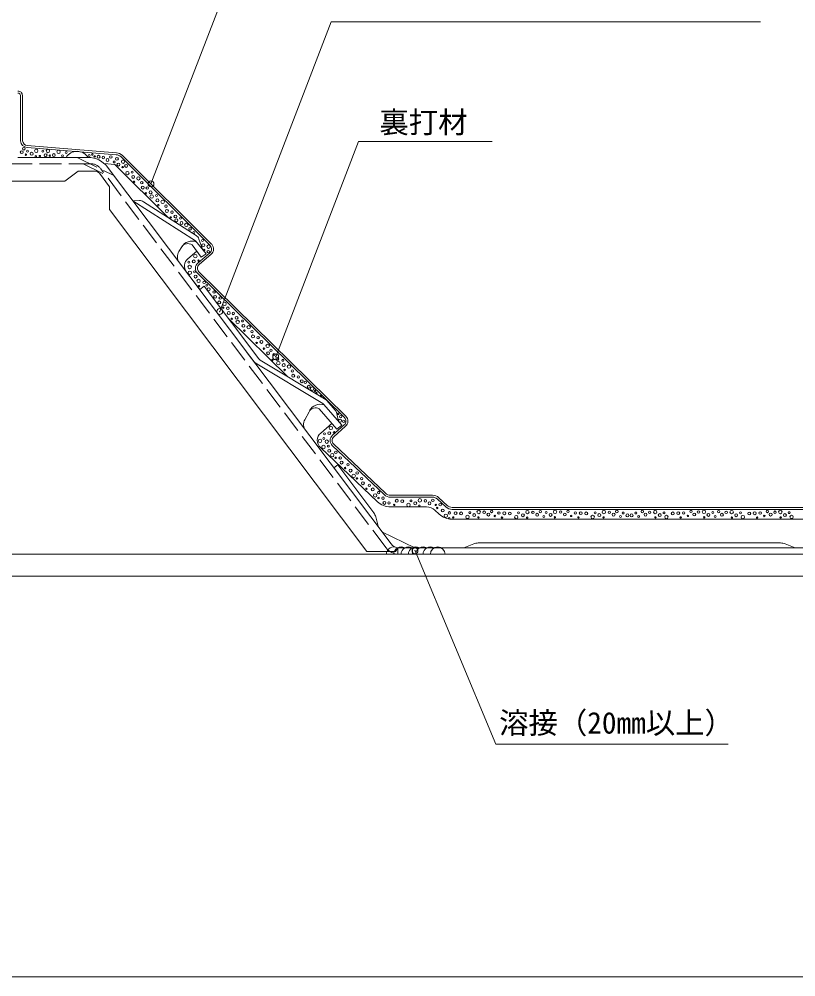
# Model space of a CAD drawing. Units: millimetres at full size, sheet at 1:3; details may follow other scales. Extents: x -593 to 9420, y -2143 to 398.
# Drawn here: x 1001.4 to 1318.9, y -1270.5 to -879 of the extents above; entities that cross this region are included whole.
import ezdxf
from ezdxf.enums import TextEntityAlignment as Align

# ---------------------------------------------------------------- set-up
doc = ezdxf.new("R2010")
doc.units = ezdxf.units.MM
doc.header["$LTSCALE"] = 3
doc.header["$PDMODE"] = 32
doc.header["$PDSIZE"] = 2.4
doc.linetypes.add('DASHED3', pattern=[4, 3, -1])
for name, color, linetype, lineweight in [('0-0', 7, 'Continuous', 9), ('0-4', 3, 'Continuous', 9), ('0-6', 4, 'Continuous', 9), ('0-A', 7, 'Continuous', 9), ('0-D', 5, 'Continuous', 9), ('0-E', 5, 'Continuous', 9), ('F-F__J_ADD', 4, 'Continuous', 9)]:
    doc.layers.add(name, color=color, linetype=linetype, lineweight=lineweight)
doc.styles.add('ＭＳ ゴシック', font='')
doc.styles.get('ＭＳ ゴシック').set_extended_font_data('MS Gothic')

msp = doc.modelspace()

# ---------------------------------------------------------------- linework, layer by layer
at = {"layer": '0-0'}
for p, q in [((1055.282, -946.388), (1100.332, -829.31)), ((1083.385, -998.552), (1128.938, -880.166)), ((1304.414, -880.166), (1128.938, -880.166)), ((1106.251, -1017.029), (1140.124, -928.999)), ((1194.762, -928.999), (1140.124, -928.999)), ((1163.219, -1096.326), (1196.219, -1175.326)), ((1196.219, -1175.326), (1291.257, -1175.326))]:
    msp.add_line(p, q, dxfattribs=at)
for p in [(1055.282, -946.388), (1083.385, -998.552), (1106.251, -1017.029), (1163.219, -1096.326)]:
    msp.add_point(p, dxfattribs=at)
at = {"layer": '0-4'}
for p, q in [((1001.905, -910.228), (1001.976, -928.814)), ((1002.705, -910.225), (1002.776, -928.814)), ((1004.693, -931.451), (1041.003, -934.451)), ((1041.138, -933.656), (1004.717, -930.651)), ((1079.482, -971.602), (1043.031, -935.323)), ((1080.046, -971.035), (1043.595, -934.756)), ((1079.37, -974.533), (1074.439, -978.744)), ((1074.959, -979.353), (1079.889, -975.141)), ((1074.856, -982.3), (1134.955, -1041.359)), ((1134.394, -1041.93), (1074.295, -982.87)), ((1129.466, -1049.147), (1134.318, -1044.854)), ((1134.848, -1045.453), (1129.996, -1049.746)), ((1151.138, -1072.807), (1129.944, -1052.695)), ((1150.587, -1073.387), (1129.393, -1053.275)), ((1153.203, -1073.631), (1170.325, -1073.631)), ((1153.203, -1074.431), (1170.325, -1074.431)), ((1175.773, -1078.41), (1172.371, -1075.237)), ((1176.319, -1077.825), (1172.916, -1074.652)), ((1178.365, -1078.631), (1323.797, -1078.631)), ((1178.365, -1079.431), (1323.797, -1079.431))]:
    msp.add_line(p, q, dxfattribs=at)
for centre, radius, start, end in [((1000.905, -910.232), 1.8, 0.217, 90.217), ((1000.905, -910.232), 1, 0.217, 90.217), ((1004.775, -928.652), 2.8, 183.316, 268.316), ((1004.775, -928.652), 2, 184.64489, 268.316), ((1040.915, -937.45), 3, 45.136, 86.636), ((1040.915, -937.45), 3.8, 45.136, 86.636), ((1078.071, -973.012), 2, 310.5, 43.5), ((1078.071, -973.012), 2.8, 310.5, 43.5), ((1076.257, -980.873), 2.8, 130.5, 225.5), ((1076.257, -980.873), 2, 130.5, 225.5), ((1132.993, -1043.356), 2, 311.5, 45.5), ((1132.993, -1043.356), 2.8, 311.5, 45.5), ((1131.321, -1051.244), 2.8, 131.5, 226.5), ((1131.321, -1051.244), 2, 131.5, 226.5), ((1153.203, -1070.631), 3.8, 226.5, 270), ((1153.203, -1070.631), 3, 226.5, 270), ((1170.325, -1077.431), 3.8, 47, 90), ((1170.325, -1077.431), 3, 47, 90), ((1178.365, -1075.631), 3.8, 227, 270), ((1178.365, -1075.631), 3, 227, 270)]:
    msp.add_arc(centre, radius, start, end, dxfattribs=at)
at = {"layer": '0-6'}
for p, q in [((1036.172, -938.066), (1040.472, -938.421)), ((1062.261, -960.107), (1040.489, -938.438)), ((1070.382, -976.949), (1073.964, -973.889)), ((1069.784, -982.396), (1075.193, -989.585)), ((1124.675, -1048.221), (1129.409, -1044.178)), ((1124.519, -1054.164), (1147.834, -1076.289)), ((1167.961, -1078.431), (1153.203, -1078.431)), ((1171.371, -1079.774), (1173.045, -1081.336)), ((1323.432, -1083.431), (1178.365, -1083.431))]:
    msp.add_line(p, q, dxfattribs=at)
for centre, radius in [((1003.296, -932.036), 0.5), ((1002.45, -933.414), 0.6), ((1004.162, -934.447), 0.3), ((1004.786, -933.035), 0.4), ((1006.499, -934.068), 0.6), ((1008.388, -932.872), 0.7), ((1008.211, -935.101), 0.3), ((1009.851, -935.033), 0.3), ((1011.129, -932.967), 0.4), ((1012.187, -934.655), 0.6), ((1013.136, -932.927), 0.7), ((1013.9, -934.869), 0.3), ((1015.579, -934.6), 0.6), ((1017.516, -933.292), 0.7), ((1019.064, -934.89), 0.4), ((1020.578, -933.581), 0.4), ((1029.958, -934.759), 0.4), ((1031.284, -934.372), 0.3), ((1032.248, -935.172), 0.3), ((1033.868, -935.294), 0.6), ((1035.788, -935.59), 0.5), ((1038.871, -935.387), 0.5), ((1037.501, -936.623), 0.6), ((1040.261, -937.443), 0.4), ((1041.346, -936.151), 0.6), ((1041.974, -938.476), 0.6), ((1043.863, -937.28), 0.7), ((1043.686, -939.509), 0.3), ((1045.091, -939.018), 0.6), ((1045.663, -941.963), 0.7), ((1047.627, -941.581), 0.4), ((1048.008, -943.544), 0.6), ((1048.39, -945.508), 0.3), ((1050.162, -944.145), 0.7), ((1051.526, -945.917), 0.5), ((1051.907, -947.88), 0.6), ((1053.143, -950.222), 0.3), ((1053.743, -948.068), 0.5), ((1055.106, -949.841), 0.6), ((1055.562, -951.533), 0.7), ((1057.526, -951.152), 0.4), ((1057.907, -953.115), 0.6), ((1058.289, -955.078), 0.3), ((1060.062, -953.715), 0.7), ((1061.425, -955.487), 0.5), ((1061.806, -957.45), 0.6), ((1063.914, -957.939), 0.5), ((1063.314, -960.093), 0.3), ((1065.277, -959.712), 0.6), ((1065.658, -961.243), 0.6), ((1067.379, -960.409), 0.4), ((1067.761, -962.372), 0.6), ((1069.732, -963.138), 0.7), ((1071.278, -964.744), 0.5), ((1072.819, -966.215), 0.4), ((1076.292, -969.463), 0.4), ((1076.673, -971.426), 0.6), ((1077.055, -973.389), 0.3), ((1078.827, -972.026), 0.7), ((1078.672, -974.122), 0.5), ((1070.772, -978.37), 0.4), ((1072.748, -978.061), 0.6), ((1073.426, -975.93), 0.7), ((1074.724, -977.751), 0.3), ((1071.082, -980.346), 0.7), ((1071.159, -982.699), 0.7), ((1073.122, -982.317), 0.4), ((1073.504, -984.28), 0.6), ((1074.725, -986.038), 0.7), ((1077.021, -986.653), 0.5), ((1074.968, -988.185), 0.3), ((1078.094, -987.818), 0.4), ((1078.849, -989.446), 0.6), ((1081.097, -990.586), 0.5), ((1081.478, -992.549), 0.6), ((1083.174, -994.819), 0.6), ((1083.586, -993.038), 0.5), ((1084.825, -996.969), 0.3), ((1085.328, -995.419), 0.7), ((1086.691, -997.192), 0.5), ((1087.073, -999.155), 0.6), ((1088.309, -1001.497), 0.3), ((1088.909, -999.343), 0.5), ((1090.272, -1001.116), 0.6), ((1092.691, -1002.426), 0.4), ((1090.728, -1002.808), 0.7), ((1093.073, -1004.39), 0.6), ((1095.227, -1004.99), 0.7), ((1093.455, -1006.353), 0.3), ((1096.59, -1006.762), 0.5), ((1096.972, -1008.725), 0.6), ((1099.079, -1009.214), 0.5), ((1098.48, -1011.368), 0.3), ((1100.443, -1010.987), 0.6), ((1101.456, -1013.712), 0.3), ((1102.967, -1012.611), 0.7), ((1103.148, -1015.6), 0.6), ((1104.33, -1014.383), 0.5), ((1105.54, -1016.198), 0.5), ((1106.903, -1017.971), 0.6), ((1104.94, -1018.352), 0.3), ((1107.359, -1019.663), 0.7), ((1109.155, -1018.498), 0.4), ((1109.536, -1020.461), 0.6), ((1111.69, -1021.061), 0.7), ((1109.918, -1022.424), 0.3), ((1113.054, -1022.833), 0.5), ((1113.435, -1024.796), 0.6), ((1115.543, -1025.285), 0.5), ((1116.906, -1027.058), 0.6), ((1118.399, -1027.525), 0.5), ((1119.762, -1029.298), 0.6), ((1121.161, -1030.073), 0.7), ((1122.297, -1030.962), 0.3), ((1122.928, -1031.875), 0.3), ((1124.753, -1033.053), 0.3), ((1131.796, -1040.363), 0.3), ((1132.778, -1041.498), 0.5), ((1132.574, -1043.152), 0.6), ((1134.088, -1043.429), 0.5), ((1126.162, -1048.573), 0.4), ((1128.138, -1048.264), 0.6), ((1128.816, -1046.133), 0.7), ((1130.114, -1047.954), 0.3), ((1124.4, -1051.389), 0.7), ((1125.938, -1050.421), 0.4), ((1127.144, -1051.725), 0.7), ((1125.821, -1053.91), 0.7), ((1127.784, -1053.528), 0.4), ((1128.166, -1055.491), 0.6), ((1129.387, -1057.249), 0.7), ((1130.843, -1056.072), 0.5), ((1130.757, -1058.319), 0.3), ((1132.635, -1058.378), 0.5), ((1133.187, -1060.3), 0.6), ((1135.816, -1061.186), 0.5), ((1134.622, -1062.526), 0.3), ((1136.881, -1063.543), 0.6), ((1139.579, -1064.527), 0.5), ((1138.122, -1065.704), 0.7), ((1139.492, -1066.775), 0.3), ((1141.371, -1066.833), 0.5), ((1141.922, -1068.756), 0.6), ((1143.358, -1070.982), 0.3), ((1144.496, -1069.567), 0.5), ((1145.952, -1071.27), 0.6), ((1148.37, -1072.535), 0.5), ((1146.914, -1073.712), 0.7), ((1148.284, -1074.782), 0.3), ((1150.163, -1074.841), 0.5), ((1150.714, -1076.764), 0.6), ((1152.559, -1076.791), 0.5), ((1155.747, -1075.887), 0.6), ((1157.976, -1076.064), 0.6), ((1161.578, -1075.9), 0.4), ((1163.291, -1076.933), 0.6), ((1165.18, -1075.737), 0.7), ((1167.409, -1075.914), 0.5), ((1169.122, -1076.947), 0.6), ((1170.492, -1075.71), 0.5), ((1154.714, -1077.6), 0.3), ((1160.545, -1077.613), 0.7), ((1165.003, -1077.966), 0.3), ((1171.688, -1077.599), 0.3), ((1172.301, -1078.849), 0.3), ((1173.495, -1077.51), 0.5), ((1174.56, -1079.866), 0.6), ((1177.258, -1080.85), 0.5), ((1179.812, -1080.955), 0.6), ((1185.64, -1080.765), 0.4), ((1189.234, -1080.476), 0.7), ((1191.468, -1080.575), 0.5), ((1194.542, -1080.264), 0.5), ((1209.155, -1080.537), 0.7), ((1211.389, -1080.635), 0.5), ((1214.463, -1080.325), 0.5), ((1216.881, -1080.723), 0.4), ((1220.475, -1080.434), 0.7), ((1222.709, -1080.533), 0.5), ((1225.783, -1080.222), 0.5), ((1240.396, -1080.495), 0.7), ((1242.63, -1080.593), 0.5), ((1245.704, -1080.282), 0.5), ((1256.093, -1080.282), 0.5), ((1259.167, -1080.593), 0.5), ((1261.401, -1080.495), 0.7), ((1276.014, -1080.222), 0.5), ((1279.088, -1080.533), 0.5), ((1281.322, -1080.434), 0.7), ((1284.916, -1080.723), 0.4), ((1287.334, -1080.325), 0.5), ((1290.408, -1080.635), 0.5), ((1292.642, -1080.537), 0.7), ((1307.256, -1080.264), 0.5), ((1310.33, -1080.575), 0.5), ((1312.563, -1080.476), 0.7), ((1316.157, -1080.765), 0.4), ((1175.801, -1082.027), 0.7), ((1177.171, -1083.098), 0.3), ((1178.839, -1082.703), 0.3), ((1182.046, -1081.054), 0.6), ((1184.667, -1082.513), 0.7), ((1187.387, -1081.737), 0.6), ((1189.135, -1082.71), 0.3), ((1193.215, -1081.547), 0.6), ((1195.803, -1082.11), 0.3), ((1197.499, -1080.917), 0.5), ((1198.761, -1082.764), 0.3), ((1199.733, -1081.016), 0.6), ((1201.967, -1081.115), 0.6), ((1204.589, -1082.573), 0.7), ((1205.561, -1080.826), 0.4), ((1207.309, -1081.798), 0.6), ((1209.056, -1082.771), 0.3), ((1213.137, -1081.608), 0.6), ((1215.924, -1082.332), 0.4), ((1218.629, -1081.695), 0.6), ((1220.376, -1082.668), 0.3), ((1224.457, -1081.505), 0.6), ((1227.044, -1082.068), 0.3), ((1228.741, -1080.875), 0.5), ((1230.002, -1082.721), 0.3), ((1230.975, -1080.974), 0.6), ((1233.208, -1081.072), 0.6), ((1235.83, -1082.531), 0.7), ((1236.802, -1080.784), 0.4), ((1238.55, -1081.756), 0.6), ((1240.298, -1082.729), 0.3), ((1244.378, -1081.566), 0.6), ((1247.165, -1082.289), 0.4), ((1248.291, -1080.891), 0.4), ((1250.038, -1081.864), 0.6), ((1251.759, -1081.864), 0.6), ((1253.506, -1080.891), 0.4), ((1254.632, -1082.289), 0.4), ((1257.419, -1081.566), 0.6), ((1261.5, -1082.729), 0.3), ((1263.247, -1081.756), 0.6), ((1264.995, -1080.784), 0.4), ((1265.967, -1082.531), 0.7), ((1268.589, -1081.072), 0.6), ((1270.823, -1080.974), 0.6), ((1271.795, -1082.721), 0.3), ((1273.057, -1080.875), 0.5), ((1274.753, -1082.068), 0.3), ((1277.341, -1081.505), 0.6), ((1281.421, -1082.668), 0.3), ((1283.169, -1081.695), 0.6), ((1285.874, -1082.332), 0.4), ((1288.661, -1081.608), 0.6), ((1292.741, -1082.771), 0.3), ((1294.489, -1081.798), 0.6), ((1296.236, -1080.826), 0.4), ((1297.209, -1082.573), 0.7), ((1299.83, -1081.115), 0.6), ((1302.064, -1081.016), 0.6), ((1303.037, -1082.764), 0.3), ((1304.298, -1080.917), 0.5), ((1305.994, -1082.11), 0.3), ((1308.582, -1081.547), 0.6), ((1312.662, -1082.71), 0.3), ((1314.41, -1081.737), 0.6), ((1317.13, -1082.513), 0.7)]:
    msp.add_circle(centre, radius, dxfattribs=at)
for centre, radius, start, end in [((1072.98, -979.99), 4, 130.49932, 216.95993), ((1127.273, -1051.263), 4, 130.49932, 226.49994), ((1153.203, -1070.631), 7.8, 226.5, 270), ((1167.961, -1083.431), 5, 46.99966, 90), ((1178.365, -1075.631), 7.8, 227, 270)]:
    msp.add_arc(centre, radius, start, end, dxfattribs=at)
at = {"layer": '0-A'}
for p, q in [((1760.639, -1097.759), (741.159, -1097.759)), ((1760.639, -1106.662), (741.159, -1106.662))]:
    msp.add_line(p, q, dxfattribs=at)
at = {"layer": '0-D'}
for centre, start in [((1154.496, -1097.759), 59.99998), ((1157.496, -1097.759), 60.00006), ((1160.496, -1097.759), 59.99998), ((1163.496, -1097.759), 60.00006), ((1166.496, -1097.759), 59.99998), ((1169.496, -1097.759), 60.00006), ((1172.496, -1097.759), 0.07417)]:
    msp.add_arc(centre, 3, start, 179.99991, dxfattribs=at)
at = {"layer": '0-E', "linetype": 'DASHED3'}
for p, q in [((1030.646, -938.157), (971.151, -938.157)), ((1025.095, -935.557), (1040.093, -942.939)), ((1027.569, -938.157), (1036.577, -942.591)), ((1151.358, -1095.128), (1034.801, -940.23))]:
    msp.add_line(p, q, dxfattribs=at)
at = {"layer": '0-E'}
for p, q in [((1000.898, -935.557), (1029.548, -935.557)), ((1025.51, -941.157), (1020.016, -945.297)), ((1025.51, -941.157), (1032.445, -941.157)), ((1038.378, -947.582), (1034.203, -942.034)), ((1153.436, -1093.565), (1037.539, -939.544)), ((981.78, -945.297), (1020.016, -945.297)), ((1038.378, -947.582), (1038.378, -956.859)), ((1047.855, -953.254), (1050.541, -953.201)), ((1047.855, -953.254), (1073.532, -969.701)), ((1052.219, -953.674), (1073.699, -967.433)), ((1143.523, -1096.589), (1038.378, -956.859)), ((1073.532, -969.701), (1077.808, -974.914)), ((1076.538, -973.366), (1074.895, -968.92)), ((1067.875, -972.08), (1066.675, -973.998)), ((1072.066, -971.351), (1075.835, -976.39)), ((1077.808, -974.914), (1075.835, -976.39)), ((1077.031, -988.202), (1075.193, -989.585)), ((1099.39, -1017.915), (1077.031, -988.202)), ((1086.872, -1001.279), (1111.272, -1025.257)), ((1100.273, -1022.915), (1094.213, -1014.861)), ((1097.901, -1019.521), (1125.525, -1036.198)), ((1099.954, -1018.425), (1126.892, -1034.687)), ((1125.971, -1036.573), (1133.245, -1044.977)), ((1127.229, -1034.971), (1130.578, -1038.839)), ((1119.894, -1039.501), (1118.129, -1042.757)), ((1124.082, -1038.363), (1131.279, -1046.678)), ((1131.936, -1043.464), (1131.245, -1040.185)), ((1133.245, -1044.977), (1131.279, -1046.678)), ((1129.999, -1062.418), (1131.597, -1061.216)), ((1146.35, -1080.822), (1131.597, -1061.216)), ((1147.181, -1082.521), (1148.337, -1086.789)), ((1163.131, -1095.189), (1149.673, -1088.565)), ((1156.243, -1095.189), (1155.243, -1096.589)), ((1250.87, -1095.159), (1156.243, -1095.159)), ((1156.243, -1095.159), (1156.243, -1097.759)), ((1162.155, -1095.159), (1162.155, -1097.759)), ((1183.112, -1095.159), (1187.218, -1093.517)), ((1312.664, -1093.159), (1189.075, -1093.159)), ((1250.927, -1095.159), (1345.554, -1095.159)), ((1251.495, -1093.159), (1301.888, -1093.159)), ((1318.002, -1095.159), (1278.651, -1095.159)), ((1314.521, -1093.517), (1318.627, -1095.159)), ((1155.243, -1096.589), (1143.523, -1096.589)), ((1250.87, -1097.759), (1156.243, -1097.759)), ((1250.927, -1097.759), (1345.554, -1097.759))]:
    msp.add_line(p, q, dxfattribs=at)
for centre, radius, start, end in [((1025.048, -938.357), 5.3, 31.891, 148.109), ((1029.548, -945.557), 10, 36.961, 90), ((1032.445, -943.357), 2.2, 36.961, 90), ((1050.601, -956.201), 3, 57.359, 91.137), ((1072.115, -974.731), 5, 70.357, 147.981), ((1072.081, -969.959), 3, 20.278, 57.359), ((1070.067, -976.119), 4, 147.981, 216.961), ((1070.336, -973.802), 3, 54.797, 147.981), ((1098.935, -1017.809), 2, 216.961, 238.882), ((1100.988, -1016.713), 2, 216.961, 238.882), ((1124.532, -1041.439), 5, 72.09, 151.528), ((1124.492, -1037.91), 2, 36.882, 58.882), ((1125.858, -1036.399), 2, 36.882, 58.882), ((1122.531, -1040.932), 3, 58.882, 151.528), ((1128.31, -1040.803), 3, 11.896, 40.882), ((1121.645, -1044.664), 4, 151.528, 216.961), ((1142.355, -1083.829), 5, 15.159, 36.961), ((1156.632, -1091.159), 6.6, 216.961, 270), ((1156.632, -1091.159), 4, 216.961, 270), ((1189.075, -1098.159), 5, 90, 111.801), ((1312.664, -1098.159), 5, 68.199, 90)]:
    msp.add_arc(centre, radius, start, end, dxfattribs=at)
at = {"layer": '0-E', "linetype": 'DASHED3'}
msp.add_arc((1030.646, -943.357), 5.2, 36.961, 90, dxfattribs=at)
at = {"layer": 'F-F__J_ADD'}
msp.add_line((1854.057, -1270.486), (667.857, -1270.486), dxfattribs=at)

# ---------------------------------------------------------------- texts
at = {"layer": '0-0', "style": 'ＭＳ ゴシック'}
for s, p in [('裏打材', (1148.654, -928.252)), ('溶接（20mm以上）', (1197.613, -1173.695))]:
    msp.add_text(s, height=8.798, dxfattribs=at).set_placement(p, align=Align.BOTTOM_LEFT)

doc.saveas('drawing.dxf')
